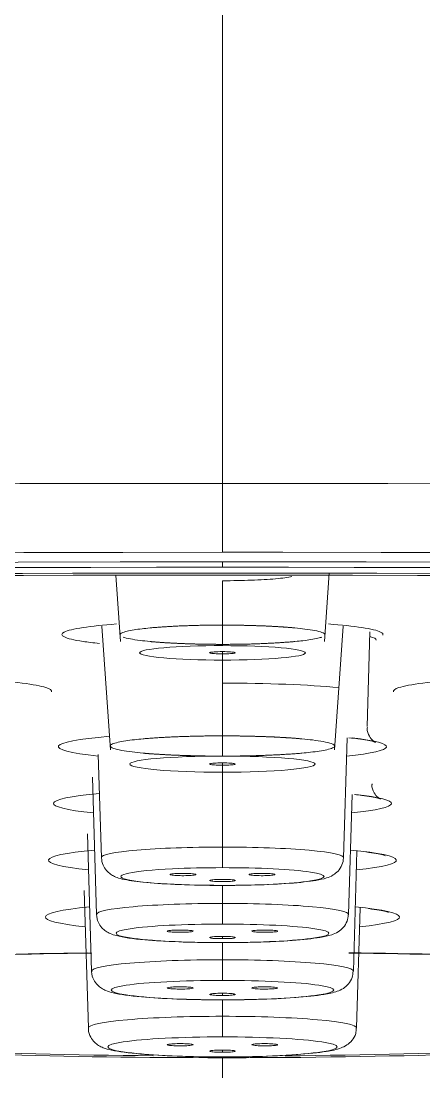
# Model space of a CAD drawing. Extents: x 19821 to 22981, y -91 to 2224.
# Drawn here: x 20687.25 to 20693.43, y 1304.75 to 1320.88 of the extents above; entities that cross this region are included whole.
import ezdxf

# ---------------------------------------------------------------- set-up
doc = ezdxf.new("R2010")
doc.units = 0
doc.header["$LTSCALE"] = 10
doc.header["$MEASUREMENT"] = 0
doc.layers.add('1', color=7, linetype='CONTINUOUS')

msp = doc.modelspace()

# ---------------------------------------------------------------- linework, layer by layer
at = {"layer": '1', "color": 7, "linetype": 'Continuous', "lineweight": 13}
for p, q in [((20690.341, 1333.284), (20690.341, 1313.787)), ((20690.341, 1312.73), (20690.341, 1313.787)), ((20690.341, 1312.5), (20690.341, 1312.583)), ((20690.341, 1312.582), (20690.341, 1312.583)), ((20690.341, 1312.377), (20690.341, 1312.379)), ((20690.341, 1311.205), (20690.341, 1309.912)), ((20690.341, 1309.462), (20690.341, 1308.206)), ((20690.341, 1307.89), (20690.341, 1308.206)), ((20690.341, 1307.617), (20690.341, 1307.341)), ((20690.341, 1307.025), (20690.341, 1307.341)), ((20690.341, 1306.796), (20690.341, 1306.832)), ((20690.341, 1306.739), (20690.341, 1306.476)), ((20690.341, 1306.16), (20690.341, 1306.476)), ((20690.341, 1305.926), (20690.341, 1305.96)), ((20690.341, 1305.861), (20690.341, 1305.609)), ((20690.341, 1305.293), (20690.341, 1305.609)), ((20690.341, 1305.056), (20690.341, 1305.088)), ((20690.341, 1304.973), (20690.341, 1304.341))]:
    msp.add_line(p, q, dxfattribs=at)
at = {"layer": '1', "color": 7, "linetype": 'Continuous', "lineweight": 18}
for p, q in [((20688.704, 1312.378), (20688.776, 1311.362)), ((20691.906, 1311.362), (20691.98, 1312.408)), ((20688.49, 1311.598), (20688.624, 1309.699)), ((20692.058, 1309.699), (20692.192, 1311.598)), ((20692.56, 1310.054), (20692.604, 1311.509)), ((20692.2, 1308.043), (20692.255, 1309.882)), ((20688.435, 1309.627), (20688.482, 1308.043)), ((20688.344, 1309.281), (20688.407, 1307.172)), ((20692.275, 1307.172), (20692.33, 1309.013)), ((20688.269, 1308.411), (20688.332, 1306.3)), ((20692.35, 1306.3), (20692.405, 1308.144)), ((20688.219, 1307.541), (20688.282, 1305.429)), ((20692.4, 1305.429), (20692.455, 1307.274))]:
    msp.add_line(p, q, dxfattribs=at)
at = {"layer": '1', "color": 7, "linetype": 'Continuous', "lineweight": 13}
for centre, major_axis, start_param, end_param in [((20690.341, 1302.937), (-124.486, 0), 4.712389, 6.292218), ((20690.341, 1302.937), (-124.486, 0), 4.704892, 4.712389), ((20690.341, 1302.937), (-124.486, 0), 3.139264, 4.704892), ((20690.341, 1301.967), (123.486, 0), 1.5633, 1.570796), ((20690.341, 1309.746), (2.519, 0), 2.328804, 3.854489), ((20690.341, 1309.746), (2.519, 0), 5.570289, 6.944393), ((20690.341, 1308.875), (2.594, 0), 2.386089, 3.843739), ((20690.341, 1308.875), (2.594, 0), 5.581039, 6.948417), ((20690.341, 1308.003), (2.669, 0), 2.397379, 3.833431), ((20690.341, 1308.044), (-1.859, 0), 4.712389, 6.285789), ((20690.341, 1308.044), (-1.859, 0), 3.114248, 4.712389), ((20690.341, 1308.003), (2.669, 0), 5.591348, 7.027399), ((20690.341, 1307.754), (-1.559, 0), 5.226923, 7.853982), ((20690.341, 1307.754), (-1.559, 0), 1.570796, 4.712389), ((20690.341, 1307.132), (2.719, 0), 2.418339, 3.826804), ((20690.341, 1307.172), (-1.934, 0), 4.712389, 6.285784), ((20690.341, 1307.172), (-1.934, 0), 3.118423, 4.712389), ((20690.341, 1307.132), (2.719, 0), 5.597975, 7.006439), ((20690.341, 1306.882), (-1.634, 0), 4.712389, 7.853982), ((20690.341, 1306.882), (-1.634, 0), 1.570796, 4.712389), ((20690.341, 1305.469), (12.94, 0), 1.731361, 2.191948), ((20690.341, 1306.301), (-2.009, 0), 4.712389, 6.285786), ((20690.341, 1306.301), (-2.009, 0), 3.138992, 4.712389), ((20690.341, 1305.469), (12.94, 0), 0.949645, 1.420294), ((20690.341, 1306.011), (-1.709, 0), 4.712389, 7.853982), ((20690.341, 1306.011), (-1.709, 0), 1.570796, 4.712389), ((20690.341, 1305.429), (-2.059, 0), 4.712389, 6.285788), ((20690.341, 1305.429), (-2.059, 0), 3.13899, 4.712389), ((20690.341, 1305.952), (-10.938, 0), 0.805438, 1.473224), ((20690.341, 1305.139), (-1.759, 0), 4.712389, 7.853982), ((20690.341, 1305.139), (-1.759, 0), 1.570796, 4.712389), ((20690.341, 1305.952), (-10.938, 0), 1.658779, 2.334438), ((20690.341, 1305.937), (-11.06, 0), 1.658779, 2.324132), ((20690.341, 1305.937), (-11.06, 0), 1.570796, 1.658779)]:
    msp.add_ellipse(centre, major_axis=major_axis, ratio=0.087156, start_param=start_param, end_param=end_param, dxfattribs=at)
at = {"layer": '1', "color": 7, "linetype": 'Continuous', "lineweight": 18}
for centre, major_axis, ratio, start_param, end_param in [((20690.341, 1301.967), (-123.486, 0), 0.087156, 4.712389, 6.221456), ((20690.341, 1301.967), (-123.486, 0), 0.087156, 3.213209, 4.704892), ((20690.341, 1301.967), (121.8, 0), 0.087156, 1.570796, 4.70718), ((20690.341, 1301.967), (-120.85, 0), 0.087156, 4.712389, 7.853982), ((20690.341, 1301.967), (121.8, 0), 0.087156, 1.565587, 1.570796), ((20690.341, 1301.967), (-121.8, 0), 0.087156, 1.570796, 4.70718), ((20690.341, 1301.967), (-120.85, 0), 0.087156, 1.570796, 4.712389), ((20690.341, 1302.016), (119.248, 0), 0.087156, 1.570796, 3.197179), ((20690.341, 1301.967), (119.464, 0), 0.087156, 1.570796, 3.186508), ((20690.341, 1302.016), (119.248, 0), 0.087156, 1.563832, 1.570796), ((20690.341, 1302.016), (119.248, 0), 0.087156, 4.712389, 7.847018), ((20690.341, 1301.967), (119.464, 0), 0.087156, 4.712389, 7.853982), ((20690.341, 1311.597), (0, -0.3), 0.000476, 4.660395, 6.19555), ((20690.343, 1311.187), (-1.274, 0), 0.087155, 4.713605, 7.85266), ((20690.339, 1311.186), (-1.274, 0), 0.087156, 1.571925, 4.711155), ((20690.341, 1311.38), (2.361, 0), 0.087156, 6.280586, 6.574471), ((20690.341, 1310.509), (2.436, 0), 0.087156, 0.748435, 1.570796), ((20690.341, 1309.902), (0, -0.3), 0.000112, 4.677674, 6.195799), ((20690.341, 1309.479), (-1.422, 0), 0.087156, 4.712553, 7.853629), ((20690.341, 1309.479), (-1.422, 0), 0.087155, 1.571083, 4.711915), ((20690.341, 1309.654), (0, 0.3), 0.000112, 4.003614, 4.164753), ((20690.341, 1307.754), (-1.559, 0), 0.087156, 4.712389, 5.226923), ((20690.341, 1305.454), (13.062, 0), 0.087156, 1.725078, 2.185321), ((20690.341, 1305.454), (13.062, 0), 0.087156, 0.956271, 1.42162), ((20690.341, 1305.937), (-11.06, 0), 0.087156, 0.92658, 1.570796)]:
    msp.add_ellipse(centre, major_axis=major_axis, ratio=ratio, start_param=start_param, end_param=end_param, dxfattribs=at)
for points, knots in [([(20690.341, 1312.293), (20690.499, 1312.293), (20690.79, 1312.299), (20691.179, 1312.321), (20691.349, 1312.343), (20691.406, 1312.356), (20691.406, 1312.356)], [0, 0, 0, 0, 0.33332, 0.666639, 0.999959, 1, 1, 1, 1]), ([(20688.452, 1311.33), (20688.357, 1311.34), (20688.108, 1311.371), (20687.866, 1311.43), (20687.864, 1311.506), (20688.152, 1311.576), (20688.51, 1311.614), (20688.715, 1311.63)], [0, 0, 0, 0, 0.114666, 0.339026, 0.563387, 0.787748, 1, 1, 1, 1]), ([(20691.966, 1311.63), (20692.171, 1311.614), (20692.531, 1311.575), (20692.781, 1311.515), (20692.811, 1311.474), (20692.802, 1311.458)], [0, 0, 0, 0, 0.364207, 0.749821, 1, 1, 1, 1]), ([(20688.769, 1311.464), (20688.768, 1311.464), (20688.768, 1311.474), (20688.788, 1311.493), (20688.866, 1311.518), (20688.974, 1311.539), (20689.096, 1311.555), (20689.194, 1311.566), (20689.258, 1311.572), (20689.288, 1311.574), (20689.319, 1311.577), (20689.351, 1311.579), (20689.383, 1311.582), (20689.415, 1311.584), (20689.448, 1311.586), (20689.482, 1311.588), (20689.516, 1311.59), (20689.551, 1311.592), (20689.586, 1311.594), (20689.621, 1311.596), (20689.657, 1311.598), (20689.693, 1311.599), (20689.73, 1311.601), (20689.767, 1311.602), (20689.804, 1311.603), (20689.842, 1311.605), (20689.879, 1311.606), (20689.917, 1311.607), (20689.955, 1311.608), (20689.994, 1311.609), (20690.032, 1311.609), (20690.071, 1311.61), (20690.109, 1311.611), (20690.148, 1311.611), (20690.186, 1311.611), (20690.225, 1311.612), (20690.264, 1311.612), (20690.302, 1311.612), (20690.328, 1311.612), (20690.341, 1311.612)], [0, 0, 0, 0, 0.004129, 0.128705, 0.240753, 0.340275, 0.427276, 0.501756, 0.518349, 0.534908, 0.551431, 0.56792, 0.584373, 0.600792, 0.617176, 0.633525, 0.649839, 0.666119, 0.682363, 0.698573, 0.714749, 0.730889, 0.746995, 0.763066, 0.779103, 0.795105, 0.811073, 0.827006, 0.842905, 0.858769, 0.874599, 0.890394, 0.906155, 0.921882, 0.937574, 0.953232, 0.968855, 0.984445, 1, 1, 1, 1]), ([(20690.341, 1311.612), (20690.348, 1311.612), (20690.362, 1311.612), (20690.382, 1311.612), (20690.403, 1311.612), (20690.424, 1311.612), (20690.444, 1311.612), (20690.465, 1311.612), (20690.486, 1311.612), (20690.506, 1311.611), (20690.527, 1311.611), (20690.548, 1311.611), (20690.568, 1311.611), (20690.589, 1311.61), (20690.61, 1311.61), (20690.63, 1311.61), (20690.651, 1311.609), (20690.671, 1311.609), (20690.692, 1311.608), (20690.712, 1311.608), (20690.733, 1311.608), (20690.753, 1311.607), (20690.773, 1311.607), (20690.794, 1311.606), (20690.814, 1311.605), (20690.834, 1311.605), (20690.854, 1311.604), (20690.874, 1311.603), (20690.894, 1311.603), (20690.914, 1311.602), (20690.934, 1311.601), (20690.953, 1311.601), (20690.973, 1311.6), (20690.992, 1311.599), (20691.012, 1311.598), (20691.031, 1311.597), (20691.05, 1311.596), (20691.069, 1311.595), (20691.088, 1311.594), (20691.107, 1311.593), (20691.126, 1311.592), (20691.145, 1311.591), (20691.163, 1311.59), (20691.181, 1311.589), (20691.2, 1311.588), (20691.218, 1311.587), (20691.235, 1311.586), (20691.253, 1311.585), (20691.271, 1311.584), (20691.288, 1311.582), (20691.306, 1311.581), (20691.323, 1311.58), (20691.34, 1311.579), (20691.356, 1311.577), (20691.373, 1311.576), (20691.389, 1311.575), (20691.406, 1311.573), (20691.422, 1311.572), (20691.437, 1311.57), (20691.504, 1311.564), (20691.622, 1311.551), (20691.77, 1311.529), (20691.884, 1311.499), (20691.914, 1311.476), (20691.913, 1311.464), (20691.913, 1311.464)], [0, 0, 0, 0, 0.00832, 0.01665, 0.024989, 0.033338, 0.041696, 0.050064, 0.058441, 0.066828, 0.075225, 0.083631, 0.092046, 0.100471, 0.108906, 0.11735, 0.125804, 0.134267, 0.14274, 0.151222, 0.159714, 0.168216, 0.176727, 0.185248, 0.193778, 0.202318, 0.210867, 0.219427, 0.227995, 0.236574, 0.245162, 0.253759, 0.262366, 0.270983, 0.27961, 0.288246, 0.296892, 0.305547, 0.314212, 0.322887, 0.331571, 0.340265, 0.348969, 0.357682, 0.366405, 0.375138, 0.38388, 0.392632, 0.401394, 0.410165, 0.418946, 0.427737, 0.436538, 0.445348, 0.454168, 0.462998, 0.471837, 0.480686, 0.489545, 0.498414, 0.593492, 0.7081, 0.842232, 0.995884, 1, 1, 1, 1]), ([(20690.341, 1311.317), (20690.334, 1311.317), (20690.32, 1311.317), (20690.3, 1311.317), (20690.279, 1311.317), (20690.258, 1311.317), (20690.238, 1311.317), (20690.217, 1311.318), (20690.196, 1311.318), (20690.176, 1311.318), (20690.155, 1311.318), (20690.134, 1311.318), (20690.114, 1311.319), (20690.093, 1311.319), (20690.073, 1311.319), (20690.052, 1311.32), (20690.031, 1311.32), (20690.011, 1311.32), (20689.99, 1311.321), (20689.97, 1311.321), (20689.95, 1311.322), (20689.929, 1311.322), (20689.909, 1311.323), (20689.889, 1311.323), (20689.868, 1311.324), (20689.848, 1311.324), (20689.828, 1311.325), (20689.808, 1311.326), (20689.788, 1311.326), (20689.768, 1311.327), (20689.749, 1311.328), (20689.729, 1311.329), (20689.709, 1311.329), (20689.69, 1311.33), (20689.67, 1311.331), (20689.651, 1311.332), (20689.632, 1311.333), (20689.613, 1311.334), (20689.594, 1311.335), (20689.575, 1311.336), (20689.556, 1311.337), (20689.538, 1311.338), (20689.519, 1311.339), (20689.501, 1311.34), (20689.483, 1311.341), (20689.465, 1311.342), (20689.447, 1311.343), (20689.429, 1311.344), (20689.411, 1311.346), (20689.394, 1311.347), (20689.377, 1311.348), (20689.359, 1311.349), (20689.342, 1311.351), (20689.326, 1311.352), (20689.309, 1311.353), (20689.293, 1311.355), (20689.276, 1311.356), (20689.26, 1311.357), (20689.245, 1311.359), (20689.178, 1311.365), (20689.06, 1311.378), (20688.912, 1311.401), (20688.841, 1311.419), (20688.815, 1311.429), (20688.815, 1311.429)], [0, 0, 0, 0, 0.009867, 0.019746, 0.029637, 0.03954, 0.049454, 0.059381, 0.069319, 0.07927, 0.089232, 0.099206, 0.109192, 0.11919, 0.129199, 0.139221, 0.149255, 0.1593, 0.169357, 0.179426, 0.189507, 0.1996, 0.209704, 0.219821, 0.229949, 0.240089, 0.250241, 0.260405, 0.270581, 0.280769, 0.290968, 0.301179, 0.311402, 0.321637, 0.331884, 0.342142, 0.352413, 0.362695, 0.372989, 0.383295, 0.393612, 0.403942, 0.414283, 0.424636, 0.435001, 0.445378, 0.455766, 0.466166, 0.476578, 0.487002, 0.497438, 0.507885, 0.518344, 0.528815, 0.539298, 0.549792, 0.560299, 0.570817, 0.581347, 0.591888, 0.704515, 0.840561, 0.999968, 1, 1, 1, 1]), ([(20691.867, 1311.429), (20691.851, 1311.423), (20691.805, 1311.409), (20691.707, 1311.39), (20691.585, 1311.374), (20691.487, 1311.363), (20691.424, 1311.358), (20691.394, 1311.355), (20691.363, 1311.352), (20691.331, 1311.35), (20691.299, 1311.348), (20691.267, 1311.345), (20691.234, 1311.343), (20691.2, 1311.341), (20691.166, 1311.339), (20691.131, 1311.337), (20691.096, 1311.335), (20691.061, 1311.333), (20691.025, 1311.332), (20690.989, 1311.33), (20690.952, 1311.329), (20690.915, 1311.327), (20690.878, 1311.326), (20690.84, 1311.325), (20690.803, 1311.323), (20690.765, 1311.322), (20690.727, 1311.321), (20690.688, 1311.321), (20690.65, 1311.32), (20690.612, 1311.319), (20690.573, 1311.319), (20690.534, 1311.318), (20690.496, 1311.318), (20690.457, 1311.317), (20690.418, 1311.317), (20690.38, 1311.317), (20690.354, 1311.317), (20690.341, 1311.317)], [0, 0, 0, 0, 0.098485, 0.216715, 0.319981, 0.40826, 0.42795, 0.447599, 0.467208, 0.486778, 0.506307, 0.525797, 0.545246, 0.564656, 0.584025, 0.603355, 0.622645, 0.641894, 0.661103, 0.680273, 0.699402, 0.718491, 0.73754, 0.756548, 0.775517, 0.794445, 0.813333, 0.832181, 0.850989, 0.869756, 0.888483, 0.90717, 0.925817, 0.944423, 0.962989, 0.981515, 1, 1, 1, 1]), ([(20684.958, 1310.817), (20685.266, 1310.819), (20685.85, 1310.814), (20686.672, 1310.781), (20687.31, 1310.724), (20687.66, 1310.659), (20687.724, 1310.611), (20687.716, 1310.589)], [0, 0, 0, 0, 0.206131, 0.412262, 0.618393, 0.824524, 1, 1, 1, 1]), ([(20692.966, 1310.589), (20692.959, 1310.61), (20693.02, 1310.658), (20693.374, 1310.725), (20694.008, 1310.781), (20694.834, 1310.814), (20695.417, 1310.819), (20695.724, 1310.817)], [0, 0, 0, 0, 0.174159, 0.380619, 0.587079, 0.79354, 1, 1, 1, 1]), ([(20692.283, 1309.883), (20692.333, 1309.878), (20692.492, 1309.859), (20692.658, 1309.828), (20692.708, 1309.805), (20692.658, 1309.829), (20692.594, 1309.901), (20692.554, 1309.991), (20692.563, 1310.039), (20692.565, 1310.046)], [0, 0, 0, 0, 0.140803, 0.492764, 0.701905, 0.80433, 0.890744, 0.983595, 1, 1, 1, 1]), ([(20690.341, 1309.602), (20690.334, 1309.602), (20690.322, 1309.602), (20690.302, 1309.602), (20690.283, 1309.602), (20690.263, 1309.602), (20690.244, 1309.602), (20690.224, 1309.602), (20690.204, 1309.602), (20690.185, 1309.602), (20690.165, 1309.602), (20690.146, 1309.603), (20690.126, 1309.603), (20690.106, 1309.603), (20690.087, 1309.603), (20690.067, 1309.604), (20690.048, 1309.604), (20690.028, 1309.604), (20690.008, 1309.605), (20689.989, 1309.605), (20689.969, 1309.605), (20689.95, 1309.606), (20689.93, 1309.606), (20689.911, 1309.607), (20689.891, 1309.607), (20689.872, 1309.608), (20689.852, 1309.608), (20689.833, 1309.609), (20689.814, 1309.609), (20689.794, 1309.61), (20689.775, 1309.61), (20689.756, 1309.611), (20689.737, 1309.612), (20689.718, 1309.612), (20689.699, 1309.613), (20689.68, 1309.614), (20689.661, 1309.614), (20689.642, 1309.615), (20689.623, 1309.616), (20689.604, 1309.617), (20689.586, 1309.617), (20689.567, 1309.618), (20689.549, 1309.619), (20689.53, 1309.62), (20689.512, 1309.621), (20689.494, 1309.622), (20689.476, 1309.623), (20689.458, 1309.624), (20689.44, 1309.625), (20689.422, 1309.626), (20689.405, 1309.627), (20689.387, 1309.628), (20689.369, 1309.629), (20689.352, 1309.63), (20689.335, 1309.631), (20689.318, 1309.632), (20689.301, 1309.633), (20689.284, 1309.634), (20689.267, 1309.636), (20689.251, 1309.637), (20689.234, 1309.638), (20689.218, 1309.639), (20689.202, 1309.641), (20689.186, 1309.642), (20689.17, 1309.643), (20689.155, 1309.644), (20689.139, 1309.646), (20689.068, 1309.652), (20688.939, 1309.666), (20688.777, 1309.69), (20688.651, 1309.721), (20688.606, 1309.755), (20688.641, 1309.787), (20688.727, 1309.813), (20688.846, 1309.835), (20688.98, 1309.853), (20689.087, 1309.863), (20689.156, 1309.87), (20689.19, 1309.872), (20689.225, 1309.875), (20689.26, 1309.878), (20689.295, 1309.88), (20689.332, 1309.883), (20689.368, 1309.885), (20689.406, 1309.887), (20689.444, 1309.889), (20689.482, 1309.892), (20689.521, 1309.893), (20689.56, 1309.895), (20689.599, 1309.897), (20689.639, 1309.899), (20689.68, 1309.9), (20689.72, 1309.902), (20689.761, 1309.903), (20689.802, 1309.904), (20689.843, 1309.906), (20689.884, 1309.907), (20689.926, 1309.908), (20689.967, 1309.909), (20690.009, 1309.909), (20690.05, 1309.91), (20690.092, 1309.911), (20690.134, 1309.911), (20690.175, 1309.911), (20690.217, 1309.912), (20690.258, 1309.912), (20690.3, 1309.912), (20690.327, 1309.912), (20690.341, 1309.912)], [0, 0, 0, 0, 0.003593, 0.007192, 0.010798, 0.014409, 0.018027, 0.021651, 0.02528, 0.028916, 0.032558, 0.036206, 0.03986, 0.04352, 0.047186, 0.050858, 0.054537, 0.058221, 0.061912, 0.065608, 0.069311, 0.07302, 0.076735, 0.080455, 0.084182, 0.087915, 0.091655, 0.0954, 0.099151, 0.102908, 0.106672, 0.110441, 0.114217, 0.117999, 0.121786, 0.12558, 0.12938, 0.133186, 0.136998, 0.140816, 0.14464, 0.14847, 0.152306, 0.156149, 0.159997, 0.163852, 0.167712, 0.171579, 0.175451, 0.17933, 0.183215, 0.187106, 0.191002, 0.194905, 0.198814, 0.20273, 0.206651, 0.210578, 0.214511, 0.21845, 0.222396, 0.226347, 0.230305, 0.234268, 0.238238, 0.242214, 0.246195, 0.250183, 0.297846, 0.35537, 0.422737, 0.499923, 0.562726, 0.619119, 0.669101, 0.712669, 0.749821, 0.758333, 0.766816, 0.775269, 0.783692, 0.792086, 0.80045, 0.808785, 0.817091, 0.825367, 0.833614, 0.841831, 0.850019, 0.858177, 0.866306, 0.874405, 0.882475, 0.890516, 0.898527, 0.906509, 0.914461, 0.922384, 0.930278, 0.938142, 0.945977, 0.953783, 0.961559, 0.969306, 0.977023, 0.984712, 0.99237, 1, 1, 1, 1]), ([(20690.341, 1309.912), (20690.347, 1309.912), (20690.36, 1309.912), (20690.38, 1309.912), (20690.399, 1309.912), (20690.419, 1309.912), (20690.438, 1309.912), (20690.458, 1309.912), (20690.477, 1309.912), (20690.497, 1309.912), (20690.516, 1309.911), (20690.536, 1309.911), (20690.555, 1309.911), (20690.575, 1309.911), (20690.594, 1309.911), (20690.614, 1309.91), (20690.634, 1309.91), (20690.653, 1309.91), (20690.673, 1309.909), (20690.692, 1309.909), (20690.712, 1309.909), (20690.731, 1309.908), (20690.751, 1309.908), (20690.77, 1309.907), (20690.79, 1309.907), (20690.809, 1309.906), (20690.829, 1309.906), (20690.848, 1309.905), (20690.867, 1309.905), (20690.886, 1309.904), (20690.906, 1309.904), (20690.925, 1309.903), (20690.944, 1309.902), (20690.963, 1309.902), (20690.982, 1309.901), (20691.001, 1309.9), (20691.02, 1309.9), (20691.039, 1309.899), (20691.058, 1309.898), (20691.076, 1309.897), (20691.095, 1309.897), (20691.114, 1309.896), (20691.132, 1309.895), (20691.151, 1309.894), (20691.169, 1309.893), (20691.187, 1309.892), (20691.205, 1309.891), (20691.223, 1309.89), (20691.241, 1309.889), (20691.259, 1309.888), (20691.277, 1309.887), (20691.294, 1309.886), (20691.312, 1309.885), (20691.329, 1309.884), (20691.346, 1309.883), (20691.364, 1309.882), (20691.381, 1309.881), (20691.397, 1309.88), (20691.414, 1309.878), (20691.431, 1309.877), (20691.447, 1309.876), (20691.464, 1309.875), (20691.48, 1309.873), (20691.496, 1309.872), (20691.512, 1309.871), (20691.527, 1309.869), (20691.543, 1309.868), (20691.614, 1309.862), (20691.742, 1309.848), (20691.904, 1309.824), (20692.03, 1309.793), (20692.076, 1309.759), (20692.041, 1309.727), (20691.955, 1309.701), (20691.837, 1309.679), (20691.703, 1309.661), (20691.596, 1309.65), (20691.526, 1309.644), (20691.492, 1309.641), (20691.458, 1309.639), (20691.423, 1309.636), (20691.387, 1309.634), (20691.351, 1309.631), (20691.314, 1309.629), (20691.277, 1309.627), (20691.239, 1309.624), (20691.201, 1309.622), (20691.162, 1309.62), (20691.123, 1309.619), (20691.084, 1309.617), (20691.044, 1309.615), (20691.004, 1309.614), (20690.963, 1309.612), (20690.922, 1309.611), (20690.881, 1309.61), (20690.84, 1309.608), (20690.799, 1309.607), (20690.758, 1309.606), (20690.716, 1309.605), (20690.674, 1309.605), (20690.633, 1309.604), (20690.591, 1309.603), (20690.549, 1309.603), (20690.507, 1309.602), (20690.466, 1309.602), (20690.424, 1309.602), (20690.382, 1309.602), (20690.355, 1309.602), (20690.341, 1309.602)], [0, 0, 0, 0, 0.003581, 0.007169, 0.010763, 0.014363, 0.01797, 0.021584, 0.025204, 0.02883, 0.032463, 0.036102, 0.039747, 0.043399, 0.047058, 0.050723, 0.054394, 0.058072, 0.061756, 0.065446, 0.069144, 0.072847, 0.076557, 0.080273, 0.083996, 0.087726, 0.091461, 0.095203, 0.098952, 0.102707, 0.106469, 0.110237, 0.114011, 0.117792, 0.121579, 0.125373, 0.129173, 0.13298, 0.136793, 0.140613, 0.144439, 0.148271, 0.15211, 0.155955, 0.159807, 0.163666, 0.16753, 0.171402, 0.175279, 0.179163, 0.183054, 0.186951, 0.190855, 0.194765, 0.198681, 0.202604, 0.206533, 0.210469, 0.214411, 0.21836, 0.222316, 0.226277, 0.230245, 0.23422, 0.238201, 0.242189, 0.246183, 0.250183, 0.29761, 0.355048, 0.422489, 0.499923, 0.562507, 0.618797, 0.668784, 0.712461, 0.74982, 0.7583, 0.766752, 0.775177, 0.783575, 0.791945, 0.800289, 0.808605, 0.816893, 0.825155, 0.833389, 0.841596, 0.849776, 0.857928, 0.866053, 0.874151, 0.882222, 0.890265, 0.898281, 0.906269, 0.91423, 0.922164, 0.930071, 0.93795, 0.945802, 0.953627, 0.961424, 0.969194, 0.976936, 0.984652, 0.99234, 1, 1, 1, 1]), ([(20692.367, 1309.013), (20692.407, 1309.008), (20692.562, 1308.989), (20692.729, 1308.959), (20692.782, 1308.935), (20692.731, 1308.959), (20692.667, 1309.033), (20692.628, 1309.124), (20692.637, 1309.169), (20692.638, 1309.174)], [0, 0, 0, 0, 0.116025, 0.483422, 0.699975, 0.805335, 0.894384, 0.989627, 1, 1, 1, 1]), ([(20692.541, 1308.131), (20692.669, 1308.11), (20692.788, 1308.093), (20692.84, 1308.072), (20692.839, 1308.072)], [0, 0, 0, 0, 0.680354, 1, 1, 1, 1]), ([(20688.485, 1308.042), (20688.486, 1308.001), (20688.5, 1307.93), (20688.557, 1307.842), (20688.624, 1307.786), (20688.696, 1307.747), (20688.823, 1307.705), (20689.052, 1307.669), (20689.529, 1307.632), (20690, 1307.618), (20690.275, 1307.617), (20690.341, 1307.617)], [0, 0, 0, 0, 0.047272, 0.08988, 0.130262, 0.175496, 0.246555, 0.464078, 0.69154, 0.92695, 1, 1, 1, 1]), ([(20690.341, 1307.617), (20690.515, 1307.617), (20690.878, 1307.622), (20691.401, 1307.647), (20691.745, 1307.685), (20691.918, 1307.722), (20692.022, 1307.761), (20692.116, 1307.83), (20692.182, 1307.926), (20692.196, 1308.001), (20692.198, 1308.041)], [0, 0, 0, 0, 0.187588, 0.412624, 0.644568, 0.775452, 0.8556, 0.905679, 0.95425, 1, 1, 1, 1]), ([(20692.582, 1307.262), (20692.713, 1307.24), (20692.835, 1307.223), (20692.889, 1307.201), (20692.888, 1307.201)], [0, 0, 0, 0, 0.678383, 1, 1, 1, 1]), ([(20688.408, 1307.17), (20688.411, 1307.126), (20688.427, 1307.052), (20688.488, 1306.964), (20688.556, 1306.909), (20688.632, 1306.87), (20688.785, 1306.822), (20689.08, 1306.783), (20689.648, 1306.748), (20690.085, 1306.739), (20690.314, 1306.739), (20690.341, 1306.739)], [0, 0, 0, 0, 0.049148, 0.09055, 0.13056, 0.177062, 0.255423, 0.531223, 0.754331, 0.97077, 1, 1, 1, 1]), ([(20690.341, 1306.739), (20690.52, 1306.739), (20690.896, 1306.744), (20691.441, 1306.77), (20691.811, 1306.81), (20691.991, 1306.849), (20692.102, 1306.891), (20692.195, 1306.963), (20692.259, 1307.06), (20692.27, 1307.133), (20692.271, 1307.17)], [0, 0, 0, 0, 0.184705, 0.410458, 0.642874, 0.784689, 0.861674, 0.911285, 0.95906, 1, 1, 1, 1]), ([(20688.335, 1306.303), (20688.334, 1306.298), (20688.327, 1306.252), (20688.36, 1306.17), (20688.419, 1306.086), (20688.489, 1306.032), (20688.57, 1305.993), (20688.725, 1305.947), (20689.038, 1305.906), (20689.618, 1305.87), (20690.073, 1305.861), (20690.312, 1305.861), (20690.341, 1305.861)], [0, 0, 0, 0, 0.00525, 0.053178, 0.093414, 0.133173, 0.181436, 0.269582, 0.53118, 0.753917, 0.970746, 1, 1, 1, 1]), ([(20690.341, 1305.861), (20690.524, 1305.861), (20690.913, 1305.866), (20691.481, 1305.892), (20691.88, 1305.936), (20692.065, 1305.975), (20692.184, 1306.024), (20692.275, 1306.096), (20692.337, 1306.194), (20692.345, 1306.265), (20692.345, 1306.299)], [0, 0, 0, 0, 0.181917, 0.408311, 0.64116, 0.798579, 0.8674, 0.917022, 0.964093, 1, 1, 1, 1]), ([(20688.286, 1305.431), (20688.285, 1305.422), (20688.279, 1305.373), (20688.314, 1305.289), (20688.376, 1305.207), (20688.447, 1305.155), (20688.533, 1305.115), (20688.694, 1305.072), (20689.027, 1305.029), (20689.646, 1304.993), (20690.091, 1304.985), (20690.341, 1304.985)], [0, 0, 0, 0, 0.009471, 0.055797, 0.095341, 0.135248, 0.185728, 0.285189, 0.540282, 0.762729, 1, 1, 1, 1]), ([(20690.341, 1304.985), (20690.527, 1304.985), (20690.925, 1304.99), (20691.507, 1305.017), (20691.927, 1305.063), (20692.115, 1305.101), (20692.242, 1305.157), (20692.331, 1305.231), (20692.389, 1305.33), (20692.395, 1305.398), (20692.394, 1305.427)], [0, 0, 0, 0, 0.180102, 0.406876, 0.639982, 0.808876, 0.872672, 0.922198, 0.968874, 1, 1, 1, 1])]:
    msp.add_open_spline(points, degree=3, knots=knots, dxfattribs=at)
at = {"layer": '1', "color": 7, "linetype": 'Continuous', "lineweight": 13}
msp.add_open_spline([(20690.341, 1312.293), (20690.341, 1312.066), (20690.341, 1311.839), (20690.341, 1311.612)], degree=3, dxfattribs=at)
at = {"layer": '1', "color": 7, "linetype": 'Continuous', "lineweight": 18}
for points in [[(20690.341, 1311.205), (20690.289, 1311.205), (20690.206, 1311.202), (20690.137, 1311.193), (20690.138, 1311.182), (20690.208, 1311.173), (20690.29, 1311.171), (20690.341, 1311.17)], [(20690.341, 1311.17), (20690.392, 1311.171), (20690.475, 1311.173), (20690.545, 1311.183), (20690.544, 1311.193), (20690.474, 1311.202), (20690.392, 1311.205), (20690.341, 1311.205)], [(20690.341, 1309.497), (20690.29, 1309.497), (20690.207, 1309.494), (20690.137, 1309.485), (20690.138, 1309.474), (20690.208, 1309.465), (20690.29, 1309.463), (20690.341, 1309.462)], [(20690.341, 1309.462), (20690.392, 1309.463), (20690.475, 1309.465), (20690.545, 1309.474), (20690.544, 1309.485), (20690.474, 1309.494), (20690.392, 1309.497), (20690.341, 1309.497)], [(20689.562, 1307.793), (20689.541, 1307.789), (20689.523, 1307.782), (20689.582, 1307.772), (20689.686, 1307.766), (20689.814, 1307.767), (20689.878, 1307.772), (20689.908, 1307.776)], [(20689.908, 1307.776), (20689.929, 1307.78), (20689.947, 1307.787), (20689.887, 1307.797), (20689.783, 1307.802), (20689.656, 1307.802), (20689.591, 1307.797), (20689.562, 1307.793)], [(20691.12, 1307.793), (20691.09, 1307.797), (20691.025, 1307.802), (20690.896, 1307.802), (20690.793, 1307.797), (20690.735, 1307.787), (20690.753, 1307.78), (20690.774, 1307.776)], [(20690.774, 1307.776), (20690.804, 1307.772), (20690.869, 1307.767), (20690.998, 1307.766), (20691.101, 1307.772), (20691.159, 1307.782), (20691.141, 1307.789), (20691.12, 1307.793)], [(20690.341, 1307.71), (20690.29, 1307.71), (20690.207, 1307.707), (20690.138, 1307.698), (20690.138, 1307.688), (20690.208, 1307.678), (20690.29, 1307.676), (20690.341, 1307.675)], [(20690.341, 1307.675), (20690.392, 1307.676), (20690.475, 1307.678), (20690.544, 1307.688), (20690.544, 1307.698), (20690.474, 1307.708), (20690.392, 1307.71), (20690.341, 1307.71)], [(20689.518, 1306.924), (20689.497, 1306.92), (20689.479, 1306.912), (20689.539, 1306.902), (20689.643, 1306.897), (20689.771, 1306.898), (20689.835, 1306.903), (20689.865, 1306.906)], [(20689.865, 1306.906), (20689.886, 1306.91), (20689.903, 1306.918), (20689.844, 1306.928), (20689.74, 1306.933), (20689.612, 1306.932), (20689.548, 1306.927), (20689.518, 1306.924)], [(20690.341, 1306.834), (20690.29, 1306.834), (20690.207, 1306.832), (20690.138, 1306.822), (20690.138, 1306.812), (20690.208, 1306.802), (20690.29, 1306.8), (20690.341, 1306.8)], [(20690.341, 1306.8), (20690.392, 1306.8), (20690.475, 1306.802), (20690.544, 1306.812), (20690.544, 1306.822), (20690.474, 1306.832), (20690.392, 1306.834), (20690.341, 1306.834)], [(20691.164, 1306.924), (20691.133, 1306.927), (20691.068, 1306.932), (20690.94, 1306.933), (20690.837, 1306.928), (20690.779, 1306.918), (20690.796, 1306.91), (20690.817, 1306.906)], [(20690.817, 1306.906), (20690.848, 1306.903), (20690.913, 1306.898), (20691.041, 1306.897), (20691.144, 1306.902), (20691.202, 1306.912), (20691.185, 1306.92), (20691.164, 1306.924)], [(20689.518, 1306.052), (20689.497, 1306.048), (20689.479, 1306.041), (20689.539, 1306.031), (20689.643, 1306.026), (20689.771, 1306.026), (20689.835, 1306.031), (20689.865, 1306.035)], [(20689.865, 1306.035), (20689.886, 1306.039), (20689.903, 1306.046), (20689.844, 1306.056), (20689.74, 1306.061), (20689.612, 1306.061), (20689.548, 1306.056), (20689.518, 1306.052)], [(20691.164, 1306.052), (20691.133, 1306.056), (20691.068, 1306.061), (20690.94, 1306.061), (20690.837, 1306.056), (20690.779, 1306.046), (20690.796, 1306.039), (20690.817, 1306.035)], [(20690.817, 1306.035), (20690.848, 1306.031), (20690.913, 1306.026), (20691.041, 1306.026), (20691.144, 1306.031), (20691.202, 1306.041), (20691.185, 1306.048), (20691.164, 1306.052)], [(20690.341, 1305.963), (20690.29, 1305.962), (20690.207, 1305.96), (20690.138, 1305.951), (20690.138, 1305.94), (20690.208, 1305.931), (20690.29, 1305.928), (20690.341, 1305.928)], [(20690.341, 1305.928), (20690.392, 1305.928), (20690.475, 1305.931), (20690.544, 1305.94), (20690.544, 1305.951), (20690.474, 1305.96), (20690.392, 1305.962), (20690.341, 1305.963)], [(20689.518, 1305.181), (20689.497, 1305.176), (20689.479, 1305.169), (20689.539, 1305.159), (20689.643, 1305.154), (20689.771, 1305.155), (20689.835, 1305.16), (20689.865, 1305.163)], [(20689.865, 1305.163), (20689.886, 1305.167), (20689.903, 1305.175), (20689.844, 1305.185), (20689.74, 1305.19), (20689.612, 1305.189), (20689.548, 1305.184), (20689.518, 1305.181)], [(20691.164, 1305.181), (20691.133, 1305.184), (20691.068, 1305.189), (20690.94, 1305.19), (20690.837, 1305.185), (20690.779, 1305.175), (20690.796, 1305.167), (20690.817, 1305.163)], [(20690.817, 1305.163), (20690.848, 1305.16), (20690.913, 1305.154), (20691.041, 1305.154), (20691.144, 1305.159), (20691.202, 1305.169), (20691.185, 1305.177), (20691.164, 1305.181)], [(20690.341, 1305.091), (20690.29, 1305.091), (20690.207, 1305.088), (20690.138, 1305.079), (20690.138, 1305.069), (20690.208, 1305.059), (20690.29, 1305.057), (20690.341, 1305.056)], [(20690.341, 1305.056), (20690.392, 1305.057), (20690.475, 1305.059), (20690.544, 1305.069), (20690.544, 1305.079), (20690.474, 1305.088), (20690.392, 1305.091), (20690.341, 1305.091)]]:
    msp.add_open_spline(points, degree=3, dxfattribs=at)

doc.saveas('drawing.dxf')
